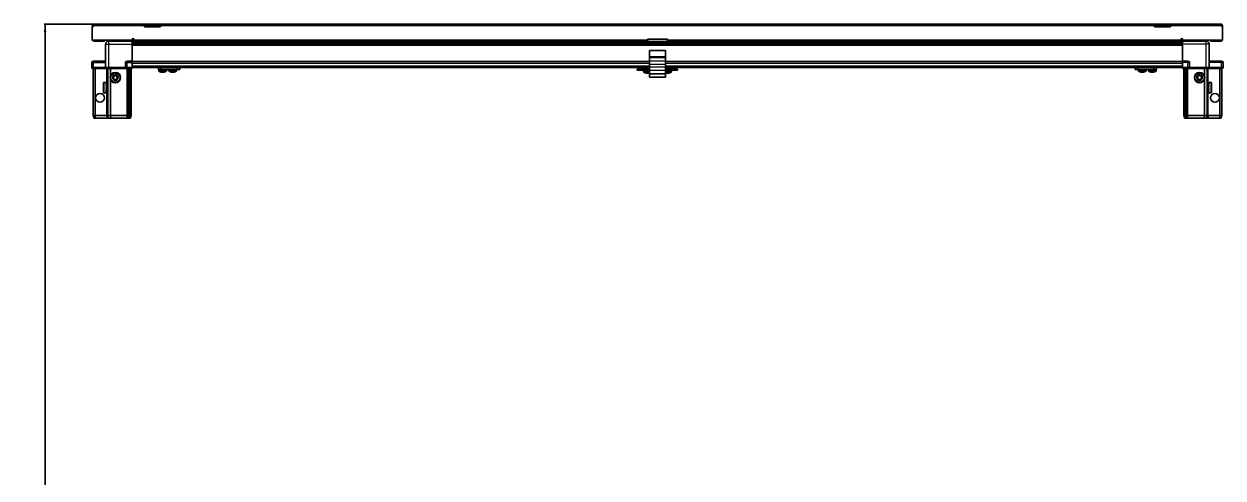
# Model space of a CAD drawing. Header units: millimetres. Extents: x 1256 to 6926, y -1366 to 2005.
# Drawn here: x 1328 to 2812, y 287 to 848 of the extents above; entities that cross this region are included whole.
import ezdxf

# ---------------------------------------------------------------- set-up
doc = ezdxf.new("R2010")
doc.units = ezdxf.units.MM
doc.layers.add('FORMAT', color=7, linetype='Continuous')
doc.styles.add('SLDTEXTSTYLE0', font='TXT', dxfattribs={"width": 0.75})
doc.dimstyles.new('SLDDIMSTYLE0', dxfattribs={"dimtxt": 20, "dimasz": 10, "dimexe": 0, "dimexo": 0.0625, "dimgap": 5, "dimtad": 2, "dimdec": 1, "dimrnd": 1e-09, "dimzin": 12, "dimdsep": 46, "dimtxsty": 'SLDTEXTSTYLE0', "dimsah": 1, "dimcen": 0.09, "dimadec": 0, "dimazin": 3, "dimtfac": 1, "dimtofl": 0, "dimtmove": 0, "dimatfit": 3, "dimfxl": 0, "dimfrac": 2, "dimtolj": 1, "dimtzin": 12, "dimarcsym": 0})

# ---------------------------------------------------------------- blocks, each defined once
blk = doc.blocks.new('_D_9')
at = {"layer": 'FORMAT'}
for p, q in [((2106.7, 847.9), (1353.5, 847.9)), ((1354.5, 847.9), (1354.5, -1359.1)), ((1415.1, -1359.1), (1353.5, -1359.1))]:
    blk.add_line(p, q, dxfattribs=at)
for points in [[(1354.5, 847.9), (1352.9, 837.9), (1356, 837.9)], [(1354.5, -1359.1), (1356, -1349.1), (1352.9, -1349.1)]]:
    blk.add_solid(points, dxfattribs=at)
at = {"layer": 'FORMAT', "insert": (1328.7, -285.1), "char_height": 20, "attachment_point": 1, "rotation": 90, "style": 'SLDTEXTSTYLE0'}
blk.add_mtext('2207', dxfattribs=at)

msp = doc.modelspace()

# ---------------------------------------------------------------- linework, layer by layer
at = {"color": 7, "linetype": 'Continuous', "lineweight": 25}
for p, q in [((1414.59, 847.63), (1477.49, 847.63)), ((1477.49, 845.53), (1477.49, 847.63)), ((1477.49, 847.63), (1487.49, 847.63)), ((1487.49, 846.13), (1477.49, 846.13)), ((1487.49, 847.63), (1497.49, 847.63)), ((1497.49, 846.13), (1487.49, 846.13)), ((1497.49, 847.63), (2727.49, 847.63)), ((1497.49, 847.63), (1497.49, 845.53)), ((2106.7, 847.93), (2106.7, 847.63)), ((2106.7, 847.93), (2118.27, 847.93)), ((2118.27, 847.63), (2118.27, 847.93)), ((2727.49, 845.53), (2727.49, 847.63)), ((2727.49, 847.63), (2737.49, 847.63)), ((2737.49, 846.13), (2727.49, 846.13)), ((2737.49, 847.63), (2747.49, 847.63)), ((2747.49, 846.13), (2737.49, 846.13)), ((2747.49, 847.63), (2747.49, 845.53)), ((2747.49, 847.63), (2810.39, 847.63)), ((1413.99, 845.53), (1412.99, 845.53)), ((1412.99, 845.53), (1412.99, 844.63)), ((1412.99, 844.63), (1412.99, 828.13)), ((1413.99, 844.63), (1412.99, 844.63)), ((1413.99, 845.53), (1413.99, 844.63)), ((1477.49, 844.63), (1477.49, 845.53)), ((1497.49, 844.63), (1477.49, 844.63)), ((1497.49, 844.63), (1497.49, 845.53)), ((2727.49, 844.63), (2727.49, 845.53)), ((2747.49, 844.63), (2727.49, 844.63)), ((2747.49, 844.63), (2747.49, 845.53)), ((2810.99, 845.53), (2810.99, 844.63)), ((2810.99, 845.53), (2811.99, 845.53)), ((2811.99, 844.63), (2810.99, 844.63)), ((2811.99, 844.63), (2811.99, 845.53)), ((2811.99, 828.13), (2811.99, 844.63)), ((1412.99, 828.13), (1462.49, 828.13)), ((1415.09, 826.63), (1425.99, 826.63)), ((1427.99, 826.63), (1425.99, 826.63)), ((1427.99, 828.13), (1427.99, 826.63)), ((1429.49, 794.13), (1429.49, 823.13)), ((1433.24, 828.13), (1433.24, 826.63)), ((1462.49, 826.63), (1433.49, 826.63)), ((1459.74, 826.63), (1459.74, 828.13)), ((1462.49, 828.13), (1462.49, 828.98)), ((1462.49, 828.13), (1462.49, 826.63)), ((1462.49, 825.98), (1486.37, 825.98)), ((2762.49, 824.19), (1462.49, 824.19)), ((2762.49, 824.15), (1462.49, 824.15)), ((1462.49, 823.13), (1462.49, 802.13)), ((1464.49, 828.98), (1464.49, 828.23)), ((1464.49, 826.13), (1464.49, 828.23)), ((1464.49, 826.13), (2099.99, 826.13)), ((1480.99, 826.13), (1480.99, 825.98)), ((1481.15, 826.13), (1481.15, 825.98)), ((1481.36, 826.13), (1481.36, 825.98)), ((1481.91, 826.13), (1481.91, 825.98)), ((1482.32, 826.13), (1482.32, 825.98)), ((1483.21, 826.13), (1483.21, 825.98)), ((1483.79, 826.13), (1483.79, 825.98)), ((1484.93, 826.13), (1484.93, 825.98)), ((1485.63, 826.13), (1485.63, 825.98)), ((1486.37, 825.98), (1486.91, 825.98)), ((1486.91, 826.13), (1486.91, 825.98)), ((1486.91, 825.98), (1487.64, 825.98)), ((1486.91, 825.98), (1486.91, 825.98)), ((1487.09, 826.13), (1487.09, 825.98)), ((1487.59, 826.13), (1487.59, 825.98)), ((1487.64, 826.13), (1487.64, 825.98)), ((1487.64, 825.98), (1488.61, 825.98)), ((1487.64, 825.98), (1487.64, 825.98)), ((1488.61, 825.98), (2736.37, 825.98)), ((1488.93, 826.13), (1488.93, 825.98)), ((1488.95, 826.13), (1488.95, 825.98)), ((1489.64, 826.13), (1489.64, 825.98)), ((1490.82, 826.13), (1490.82, 825.98)), ((1491.43, 826.13), (1491.43, 825.98)), ((1492.38, 826.13), (1492.38, 825.98)), ((1492.84, 826.13), (1492.84, 825.98)), ((1493.47, 826.13), (1493.47, 825.98)), ((1493.72, 826.13), (1493.72, 825.98)), ((1493.96, 826.13), (1493.96, 825.98)), ((1493.99, 826.13), (1493.99, 825.98)), ((2124.99, 829.13), (2099.99, 829.13)), ((2099.99, 829.13), (2099.99, 828.23)), ((2099.99, 828.23), (2099.99, 826.13)), ((2121.99, 826.13), (2102.99, 826.13)), ((2124.99, 828.23), (2124.99, 829.13)), ((2124.99, 826.13), (2124.99, 828.23)), ((2124.99, 826.13), (2760.49, 826.13)), ((2730.99, 826.13), (2730.99, 825.98)), ((2731.1, 826.13), (2731.1, 825.98)), ((2731.28, 826.13), (2731.28, 825.98)), ((2731.79, 826.13), (2731.79, 825.98)), ((2732.18, 826.13), (2732.18, 825.98)), ((2733.04, 826.13), (2733.04, 825.98)), ((2733.6, 826.13), (2733.6, 825.98)), ((2734.72, 826.13), (2734.72, 825.98)), ((2735.4, 826.13), (2735.4, 825.98)), ((2736.28, 825.98), (2736.67, 825.98)), ((2736.67, 826.13), (2736.67, 825.98)), ((2736.67, 825.98), (2737.41, 825.98)), ((2736.67, 825.98), (2736.67, 825.98)), ((2736.93, 826.13), (2736.93, 825.98)), ((2737.41, 826.13), (2737.41, 825.98)), ((2737.41, 825.98), (2738.7, 825.98)), ((2738.61, 825.98), (2762.49, 825.98)), ((2738.7, 826.13), (2738.7, 825.98)), ((2738.79, 826.13), (2738.79, 825.98)), ((2739.42, 826.13), (2739.42, 825.98)), ((2740.62, 826.13), (2740.62, 825.98)), ((2741.24, 826.13), (2741.24, 825.98)), ((2742.22, 826.13), (2742.22, 825.98)), ((2742.7, 826.13), (2742.7, 825.98)), ((2743.37, 826.13), (2743.37, 825.98)), ((2743.64, 826.13), (2743.64, 825.98)), ((2743.94, 826.13), (2743.94, 825.98)), ((2743.99, 825.98), (2743.99, 826.13)), ((2743.99, 826.13), (2743.99, 825.98)), ((2760.49, 828.23), (2760.49, 828.98)), ((2760.49, 828.23), (2760.49, 826.13)), ((2762.49, 828.98), (2762.49, 828.13)), ((2762.49, 828.13), (2811.99, 828.13)), ((2762.49, 828.13), (2762.49, 826.63)), ((2762.49, 826.63), (2791.49, 826.63)), ((2762.49, 823.13), (2762.49, 802.13)), ((2765.24, 828.13), (2765.24, 826.63)), ((2791.74, 826.63), (2791.74, 828.13)), ((2795.49, 794.13), (2795.49, 823.13)), ((2796.99, 826.63), (2796.99, 828.13)), ((2798.99, 826.63), (2796.99, 826.63)), ((2798.99, 826.63), (2809.89, 826.63)), ((1429.49, 802.13), (1414.49, 802.13)), ((1462.49, 802.13), (1455.99, 802.13)), ((1462.49, 800.13), (1462.49, 802.13)), ((1462.49, 801.48), (2102.49, 801.48)), ((2122.49, 815.08), (2102.49, 815.08)), ((2102.49, 815.08), (2102.49, 807.35)), ((2102.49, 807.35), (2102.49, 805.91)), ((2102.49, 805.91), (2102.49, 802.14)), ((2102.49, 802.14), (2102.49, 797.82)), ((2122.49, 815.08), (2122.49, 807.35)), ((2122.49, 807.35), (2122.49, 805.91)), ((2122.49, 805.91), (2122.49, 802.14)), ((2122.49, 802.14), (2122.49, 797.82)), ((2122.49, 801.48), (2762.49, 801.48)), ((2762.49, 802.13), (2768.99, 802.13)), ((2762.49, 800.13), (2762.49, 802.13)), ((2795.49, 802.13), (2810.49, 802.13)), ((1412.49, 794.13), (1412.49, 800.13)), ((1412.49, 794.13), (1412.49, 793.8)), ((1414.49, 794.13), (1412.49, 794.13)), ((1412.49, 794.13), (1412.49, 793.8)), ((1412.49, 794.13), (1412.49, 794.13)), ((1412.49, 793.8), (1412.99, 792.93)), ((1412.49, 793.8), (1412.99, 792.93)), ((1412.99, 792.93), (1414.49, 792.93)), ((1413.99, 734.63), (1413.99, 792.93)), ((1414.49, 794.13), (1429.29, 794.13)), ((1429.29, 792.93), (1414.49, 792.93)), ((1416.49, 734.63), (1416.49, 792.93)), ((1429.29, 794.13), (1429.49, 794.13)), ((1429.49, 792.93), (1429.29, 792.93)), ((1429.49, 794.13), (1429.49, 792.93)), ((1429.49, 794.13), (1433.49, 794.13)), ((1433.49, 792.93), (1429.49, 792.93)), ((1431.99, 734.63), (1431.99, 792.93)), ((1433.49, 794.13), (1453.79, 794.13)), ((1453.79, 792.93), (1433.49, 792.93)), ((1435.49, 784.13), (1435.49, 792.93)), ((1453.79, 794.13), (1453.99, 794.13)), ((1453.99, 792.93), (1453.79, 792.93)), ((1453.99, 794.13), (1453.99, 800.13)), ((1453.99, 794.13), (1453.99, 792.93)), ((1455.99, 794.13), (1453.99, 794.13)), ((1453.99, 794.13), (1455.99, 794.13)), ((1453.99, 792.93), (1454.67, 792.93)), ((1462.49, 792.93), (1454.67, 792.93)), ((1455.99, 794.13), (1462.49, 794.13)), ((1455.99, 793.8), (1462.49, 793.8)), ((1456.99, 734.63), (1456.99, 792.93)), ((1457.99, 734.63), (1457.99, 792.93)), ((1459.49, 734.63), (1459.49, 792.93)), ((1460.99, 734.63), (1460.99, 792.93)), ((1462.49, 794.13), (1462.49, 800.13)), ((1462.49, 794.28), (2102.49, 794.28)), ((1462.49, 794.13), (1462.49, 793.8)), ((1462.49, 793.8), (1462.49, 792.93)), ((1494.94, 791.78), (1494.94, 794.28)), ((1497.94, 791.78), (1494.94, 791.78)), ((1495.29, 791.78), (1495.29, 789.87)), ((1497.94, 794.28), (1497.94, 791.78)), ((1518.14, 791.78), (1497.94, 791.78)), ((1504.79, 789.87), (1504.79, 791.78)), ((1507.74, 791.78), (1507.74, 789.87)), ((1507.79, 791.78), (1507.79, 789.87)), ((1517.29, 789.87), (1517.29, 791.78)), ((1518.14, 791.78), (1518.14, 794.28)), ((1521.14, 791.78), (1518.14, 791.78)), ((1521.14, 794.28), (1521.14, 791.78)), ((2087.49, 790.78), (2087.49, 792.28)), ((2087.49, 792.28), (2089.49, 792.28)), ((2089.49, 790.78), (2087.49, 790.78)), ((2089.49, 792.28), (2089.49, 790.78)), ((2089.49, 792.28), (2100.74, 792.28)), ((2089.49, 790.78), (2100.74, 790.78)), ((2095.24, 790.78), (2095.24, 788.87)), ((2097.49, 794.28), (2097.49, 792.28)), ((2100.74, 790.78), (2100.74, 792.28)), ((2100.74, 792.28), (2102.49, 792.28)), ((2102.49, 790.78), (2100.74, 790.78)), ((2102.49, 797.82), (2102.49, 794.59)), ((2102.49, 794.59), (2102.49, 790.26)), ((2102.49, 790.26), (2102.49, 786.28)), ((2122.49, 797.82), (2122.49, 794.59)), ((2122.49, 794.59), (2122.49, 790.26)), ((2122.49, 794.28), (2762.49, 794.28)), ((2122.49, 792.28), (2124.24, 792.28)), ((2124.24, 790.78), (2122.49, 790.78)), ((2122.49, 790.26), (2122.49, 786.28)), ((2122.49, 787.48), (2122.74, 787.4)), ((2124.24, 792.28), (2124.24, 790.78)), ((2124.24, 792.28), (2135.49, 792.28)), ((2124.24, 790.78), (2135.49, 790.78)), ((2127.49, 792.28), (2127.49, 794.28)), ((2129.74, 788.87), (2129.74, 790.78)), ((2135.49, 790.78), (2135.49, 792.28)), ((2135.49, 792.28), (2137.49, 792.28)), ((2137.49, 790.78), (2135.49, 790.78)), ((2137.49, 792.28), (2137.49, 790.78)), ((2703.84, 791.78), (2703.84, 794.28)), ((2706.84, 791.78), (2703.84, 791.78)), ((2706.84, 794.28), (2706.84, 791.78)), ((2727.04, 791.78), (2706.84, 791.78)), ((2707.69, 791.78), (2707.69, 789.87)), ((2717.19, 789.87), (2717.19, 791.78)), ((2717.24, 789.87), (2717.24, 791.78)), ((2720.19, 791.78), (2720.19, 789.87)), ((2727.04, 791.78), (2727.04, 794.28)), ((2730.04, 791.78), (2727.04, 791.78)), ((2729.69, 789.87), (2729.69, 791.78)), ((2730.04, 794.28), (2730.04, 791.78)), ((2762.49, 794.13), (2762.49, 800.13)), ((2762.49, 794.13), (2768.99, 794.13)), ((2762.49, 794.13), (2762.49, 793.8)), ((2762.49, 794.13), (2762.49, 794.13)), ((2768.99, 794.13), (2762.49, 794.13)), ((2762.49, 792.93), (2762.49, 793.8)), ((2762.49, 793.8), (2762.49, 793.8)), ((2762.49, 793.8), (2768.99, 793.8)), ((2770.31, 792.93), (2762.49, 792.93)), ((2763.99, 734.63), (2763.99, 792.93)), ((2765.49, 734.63), (2765.49, 792.93)), ((2766.99, 734.63), (2766.99, 792.93)), ((2767.99, 734.63), (2767.99, 792.93)), ((2770.99, 794.13), (2768.99, 794.13)), ((2770.31, 792.93), (2770.99, 792.93)), ((2770.99, 794.13), (2770.99, 800.13)), ((2770.99, 794.13), (2770.99, 792.93)), ((2770.99, 794.13), (2771.19, 794.13)), ((2771.19, 792.93), (2770.99, 792.93)), ((2771.19, 794.13), (2791.49, 794.13)), ((2791.49, 792.93), (2771.19, 792.93)), ((2789.49, 784.13), (2789.49, 792.93)), ((2791.49, 794.13), (2795.49, 794.13)), ((2795.49, 792.93), (2791.49, 792.93)), ((2792.99, 734.63), (2792.99, 792.93)), ((2795.49, 794.13), (2795.49, 792.93)), ((2795.49, 794.13), (2795.69, 794.13)), ((2795.69, 792.93), (2795.49, 792.93)), ((2795.69, 794.13), (2810.49, 794.13)), ((2810.49, 794.13), (2795.69, 794.13)), ((2810.49, 792.93), (2795.69, 792.93)), ((2808.49, 734.63), (2808.49, 792.93)), ((2812.49, 794.13), (2810.49, 794.13)), ((2810.49, 792.93), (2811.99, 792.93)), ((2810.99, 734.63), (2810.99, 792.93)), ((2811.99, 792.93), (2812.49, 793.8)), ((2812.49, 794.13), (2812.49, 800.13)), ((2812.49, 794.13), (2812.49, 793.8)), ((1426.79, 763.43), (1426.79, 774.83)), ((1430.49, 775.63), (1427.59, 775.63)), ((1429.99, 775.54), (1430.49, 775.54)), ((1429.99, 775.54), (1429.99, 775.37)), ((1429.99, 775.37), (1430.49, 775.37)), ((1429.99, 774.88), (1430.49, 774.88)), ((1429.99, 774.88), (1429.99, 774.5)), ((1429.99, 774.5), (1430.49, 774.5)), ((1429.99, 773.67), (1430.49, 773.67)), ((1429.99, 773.67), (1429.99, 773.11)), ((1429.99, 773.11), (1430.49, 773.11)), ((1429.99, 772.01), (1430.49, 772.01)), ((1429.99, 772.01), (1429.99, 771.33)), ((1430.49, 775.54), (1430.49, 775.63)), ((1430.49, 775.37), (1430.49, 775.54)), ((1430.49, 774.88), (1430.49, 775.37)), ((1430.49, 774.5), (1430.49, 774.88)), ((1430.49, 773.67), (1430.49, 774.5)), ((1430.49, 773.11), (1430.49, 773.67)), ((1430.59, 773.53), (1430.49, 773.53)), ((1430.49, 772.01), (1430.49, 773.11)), ((1430.49, 771.33), (1430.49, 772.01)), ((1430.59, 772.02), (1430.59, 773.53)), ((1430.59, 764.73), (1430.59, 772.02)), ((1431.47, 772.44), (1430.99, 773.13)), ((1430.99, 765.13), (1430.99, 773.13)), ((1431.96, 773.13), (1431.47, 772.44)), ((1431.47, 765.82), (1431.47, 772.44)), ((1431.99, 773.13), (1431.96, 773.13)), ((1431.96, 765.13), (1431.96, 773.13)), ((1435.49, 734.63), (1435.49, 779.13)), ((2122.49, 786.28), (2102.49, 786.28)), ((2102.49, 786.28), (2102.49, 782.28)), ((2122.49, 782.28), (2102.49, 782.28)), ((2122.49, 786.28), (2122.49, 782.28)), ((2789.49, 734.63), (2789.49, 779.13)), ((2793.02, 773.13), (2792.99, 773.13)), ((2793.5, 772.44), (2793.02, 773.13)), ((2793.02, 773.13), (2793.02, 772.09)), ((2793.02, 772.09), (2793.02, 765.13)), ((2793.99, 773.13), (2793.5, 772.44)), ((2793.5, 772.44), (2793.5, 771.58)), ((2793.99, 773.13), (2793.99, 772.09)), ((2793.99, 772.09), (2793.99, 765.13)), ((2794.49, 773.53), (2794.39, 773.53)), ((2794.39, 773.53), (2794.39, 764.73)), ((2797.39, 775.63), (2794.49, 775.63)), ((2794.49, 775.63), (2794.49, 775.62)), ((2794.99, 775.62), (2794.49, 775.62)), ((2794.49, 775.62), (2794.49, 775.54)), ((2794.49, 775.54), (2794.49, 775.2)), ((2794.99, 775.54), (2794.49, 775.54)), ((2794.99, 775.2), (2794.49, 775.2)), ((2794.49, 775.2), (2794.49, 774.89)), ((2794.49, 774.89), (2794.49, 774.18)), ((2794.99, 774.89), (2794.49, 774.89)), ((2794.99, 774.18), (2794.49, 774.18)), ((2794.49, 774.18), (2794.49, 773.68)), ((2794.49, 773.68), (2794.49, 772.67)), ((2794.99, 773.68), (2794.49, 773.68)), ((2794.99, 772.67), (2794.49, 772.67)), ((2794.49, 772.67), (2794.49, 772.02)), ((2794.49, 772.02), (2794.49, 770.81)), ((2794.99, 772.02), (2794.49, 772.02)), ((2794.99, 775.54), (2794.99, 775.62)), ((2794.99, 774.89), (2794.99, 775.2)), ((2794.99, 773.68), (2794.99, 774.18)), ((2794.99, 772.02), (2794.99, 772.67)), ((2798.19, 774.83), (2798.19, 773.35)), ((2798.19, 773.35), (2798.19, 763.43)), ((1427.59, 762.63), (1430.49, 762.63)), ((1429.99, 771.33), (1430.49, 771.33)), ((1429.99, 770.07), (1430.49, 770.07)), ((1429.99, 770.07), (1429.99, 769.33)), ((1429.99, 769.76), (1430.49, 769.76)), ((1429.99, 769.33), (1430.49, 769.33)), ((1429.99, 768.03), (1430.49, 768.03)), ((1429.99, 768.03), (1429.99, 767.31)), ((1429.99, 767.9), (1430.49, 767.9)), ((1429.99, 767.31), (1430.49, 767.31)), ((1429.99, 766.11), (1430.49, 766.11)), ((1429.99, 766.11), (1429.99, 765.47)), ((1429.99, 765.47), (1430.49, 765.47)), ((1429.99, 764.48), (1430.49, 764.48)), ((1429.99, 764.48), (1429.99, 763.99)), ((1429.99, 763.99), (1430.49, 763.99)), ((1429.99, 763.3), (1430.49, 763.3)), ((1429.99, 763.3), (1429.99, 763.01)), ((1429.99, 763.01), (1430.49, 763.01)), ((1429.99, 762.7), (1430.49, 762.7)), ((1429.99, 762.7), (1429.99, 762.63)), ((1429.99, 762.63), (1430.49, 762.63)), ((1430.49, 770.07), (1430.49, 771.33)), ((1430.49, 769.76), (1430.49, 770.07)), ((1430.49, 768.03), (1430.49, 769.33)), ((1430.49, 767.31), (1430.49, 767.9)), ((1430.49, 766.11), (1430.49, 767.31)), ((1430.49, 765.47), (1430.49, 766.11)), ((1430.49, 764.48), (1430.49, 765.47)), ((1430.49, 764.73), (1430.59, 764.73)), ((1430.49, 763.99), (1430.49, 764.48)), ((1430.49, 763.3), (1430.49, 763.99)), ((1430.49, 763.01), (1430.49, 763.3)), ((1430.49, 762.7), (1430.49, 763.01)), ((1430.49, 762.63), (1430.49, 762.7)), ((1430.49, 762.63), (1430.49, 762.63)), ((1430.99, 765.13), (1431.47, 765.82)), ((1431.47, 765.82), (1431.96, 765.13)), ((1431.96, 765.13), (1431.99, 765.13)), ((2792.99, 765.13), (2793.02, 765.13)), ((2793.02, 765.13), (2793.5, 765.82)), ((2793.5, 771.58), (2793.5, 765.82)), ((2793.5, 765.82), (2793.99, 765.13)), ((2794.39, 764.73), (2794.49, 764.73)), ((2794.99, 770.81), (2794.49, 770.81)), ((2794.49, 770.81), (2794.49, 770.27)), ((2794.99, 770.27), (2794.49, 770.27)), ((2794.49, 770.08), (2794.49, 768.78)), ((2794.99, 770.08), (2794.49, 770.08)), ((2794.99, 768.78), (2794.49, 768.78)), ((2794.99, 768.4), (2794.49, 768.4)), ((2794.49, 768.4), (2794.49, 768.05)), ((2794.99, 768.05), (2794.49, 768.05)), ((2794.49, 768.05), (2794.49, 766.79)), ((2794.99, 766.79), (2794.49, 766.79)), ((2794.49, 766.79), (2794.49, 766.12)), ((2794.49, 766.12), (2794.49, 765.03)), ((2794.99, 766.12), (2794.49, 766.12)), ((2794.99, 765.03), (2794.49, 765.03)), ((2794.49, 765.03), (2794.49, 764.49)), ((2794.49, 764.49), (2794.49, 763.68)), ((2794.99, 764.49), (2794.49, 764.49)), ((2794.99, 763.68), (2794.49, 763.68)), ((2794.49, 763.68), (2794.49, 763.31)), ((2794.49, 763.31), (2794.49, 762.85)), ((2794.99, 763.31), (2794.49, 763.31)), ((2794.99, 762.85), (2794.49, 762.85)), ((2794.49, 762.85), (2794.49, 762.7)), ((2794.49, 762.7), (2794.49, 762.63)), ((2794.99, 762.7), (2794.49, 762.7)), ((2794.49, 762.63), (2797.39, 762.63)), ((2794.99, 770.08), (2794.99, 770.81)), ((2794.99, 768.05), (2794.99, 768.78)), ((2794.99, 766.12), (2794.99, 766.79)), ((2794.99, 764.49), (2794.99, 765.03)), ((2794.99, 763.31), (2794.99, 763.68)), ((2794.99, 762.7), (2794.99, 762.85)), ((1416.49, 734.63), (1413.99, 734.63)), ((1413.99, 734.63), (1414.79, 731.63)), ((1414.79, 731.63), (1416.64, 731.63)), ((1430.99, 734.63), (1416.49, 734.63)), ((1416.49, 734.63), (1416.64, 731.63)), ((1416.64, 731.63), (1430.99, 731.63)), ((1431.99, 734.63), (1430.99, 734.63)), ((1430.99, 731.63), (1432.79, 731.63)), ((1435.49, 734.63), (1431.99, 734.63)), ((1431.99, 734.63), (1432.79, 731.63)), ((1432.79, 731.63), (1435.82, 731.63)), ((1455.99, 734.63), (1435.49, 734.63)), ((1435.82, 731.63), (1435.49, 734.63)), ((1435.82, 731.63), (1455.99, 731.63)), ((1456.99, 734.63), (1455.99, 734.63)), ((1455.99, 731.63), (1457.79, 731.63)), ((1457.99, 734.63), (1456.99, 734.63)), ((1457.79, 731.63), (1456.99, 734.63)), ((1457.79, 731.63), (1458.53, 731.63)), ((1459.49, 734.63), (1457.99, 734.63)), ((1458.53, 731.63), (1457.99, 734.63)), ((1458.53, 731.63), (1459.03, 731.63)), ((1459.03, 731.63), (1459.49, 734.63)), ((1459.03, 731.63), (1460.18, 731.63)), ((1460.99, 734.63), (1459.49, 734.63)), ((1460.18, 731.63), (1460.99, 734.63)), ((2764.79, 731.63), (2763.99, 734.63)), ((2763.99, 734.63), (2765.49, 734.63)), ((2765.94, 731.63), (2764.79, 731.63)), ((2765.94, 731.63), (2765.49, 734.63)), ((2765.49, 734.63), (2766.99, 734.63)), ((2766.44, 731.63), (2765.94, 731.63)), ((2766.44, 731.63), (2766.99, 734.63)), ((2767.18, 731.63), (2766.44, 731.63)), ((2766.99, 734.63), (2767.99, 734.63)), ((2767.18, 731.63), (2767.99, 734.63)), ((2768.99, 731.63), (2767.18, 731.63)), ((2767.99, 734.63), (2768.99, 734.63)), ((2768.99, 734.63), (2789.49, 734.63)), ((2789.16, 731.63), (2768.99, 731.63)), ((2789.16, 731.63), (2789.49, 734.63)), ((2792.18, 731.63), (2789.16, 731.63)), ((2789.49, 734.63), (2792.99, 734.63)), ((2792.99, 734.63), (2792.18, 731.63)), ((2793.99, 731.63), (2792.18, 731.63)), ((2792.99, 734.63), (2793.99, 734.63)), ((2793.99, 734.63), (2808.49, 734.63)), ((2808.33, 731.63), (2793.99, 731.63)), ((2808.49, 734.63), (2808.33, 731.63)), ((2810.18, 731.63), (2808.33, 731.63)), ((2808.49, 734.63), (2810.99, 734.63)), ((2810.99, 734.63), (2810.18, 731.63))]:
    msp.add_line(p, q, dxfattribs=at)
at = {"color": 8, "linetype": 'Continuous', "lineweight": 18}
for p, q in [((1487.49, 846.13), (1487.49, 847.63)), ((2737.49, 847.63), (2737.49, 846.13)), ((1477.49, 845.53), (1413.99, 845.53)), ((2727.49, 845.53), (1497.49, 845.53)), ((2810.99, 845.53), (2747.49, 845.53)), ((1415.09, 828.13), (1415.09, 826.63)), ((1425.99, 826.63), (1425.99, 828.13)), ((1433.49, 823.13), (1462.49, 823.13)), ((1433.49, 794.13), (1433.49, 823.13)), ((1462.49, 826.63), (1464.49, 826.63)), ((2762.49, 825.4), (1462.49, 825.4)), ((1462.49, 822.95), (2762.49, 822.95)), ((2762.49, 821.53), (1462.49, 821.53)), ((1464.49, 828.23), (2099.99, 828.23)), ((2099.99, 826.63), (2101.33, 826.63)), ((2123.65, 826.63), (2124.99, 826.63)), ((2124.99, 828.23), (2760.49, 828.23)), ((2760.49, 826.63), (2762.49, 826.63)), ((2791.49, 823.13), (2762.49, 823.13)), ((2791.49, 794.13), (2791.49, 823.13)), ((2798.99, 828.13), (2798.99, 826.63)), ((2809.89, 828.13), (2809.89, 826.63)), ((1414.49, 802.13), (1414.49, 800.13)), ((1455.99, 800.13), (1455.99, 802.13)), ((1462.49, 802.13), (2102.49, 802.13)), ((2122.49, 807.35), (2102.49, 807.35)), ((2122.49, 805.91), (2102.49, 805.91)), ((2122.49, 802.14), (2102.49, 802.14)), ((2122.49, 802.13), (2762.49, 802.13)), ((2768.99, 800.13), (2768.99, 802.13)), ((2810.49, 802.13), (2810.49, 800.13)), ((1412.49, 800.13), (1414.49, 800.13)), ((1414.49, 800.13), (1429.49, 800.13)), ((1414.49, 794.13), (1414.49, 800.13)), ((1414.49, 794.13), (1414.49, 792.93)), ((1429.29, 792.93), (1429.29, 794.13)), ((1430.99, 773.13), (1430.99, 792.93)), ((1433.49, 794.13), (1433.49, 792.93)), ((1453.79, 792.93), (1453.79, 794.13)), ((1453.99, 800.13), (1455.99, 800.13)), ((1455.99, 794.13), (1455.99, 800.13)), ((1455.99, 800.13), (1462.49, 800.13)), ((1455.99, 794.13), (1455.99, 793.8)), ((1455.99, 734.63), (1455.99, 792.93)), ((1462.49, 799.48), (2102.49, 799.48)), ((1462.49, 796.28), (2102.49, 796.28)), ((1504.79, 789.87), (1495.29, 789.87)), ((1504.59, 789.51), (1495.48, 789.51)), ((1507.79, 789.87), (1507.74, 789.87)), ((1517.29, 789.87), (1507.79, 789.87)), ((1507.98, 789.51), (1507.93, 789.51)), ((1517.09, 789.51), (1507.98, 789.51)), ((2102.49, 788.87), (2095.24, 788.87)), ((2102.49, 788.51), (2095.43, 788.51)), ((2122.49, 797.82), (2102.49, 797.82)), ((2122.49, 794.59), (2102.49, 794.59)), ((2122.49, 790.26), (2102.49, 790.26)), ((2122.49, 799.48), (2762.49, 799.48)), ((2122.49, 796.28), (2762.49, 796.28)), ((2129.74, 788.87), (2122.49, 788.87)), ((2129.54, 788.51), (2122.49, 788.51)), ((2709.9, 789.87), (2707.69, 789.87)), ((2710, 789.51), (2707.88, 789.51)), ((2717.19, 789.87), (2709.9, 789.87)), ((2716.99, 789.51), (2710, 789.51)), ((2717.04, 789.51), (2716.99, 789.51)), ((2717.24, 789.87), (2717.19, 789.87)), ((2727.69, 789.87), (2720.19, 789.87)), ((2727.58, 789.51), (2720.38, 789.51)), ((2729.49, 789.51), (2727.58, 789.51)), ((2729.69, 789.87), (2727.69, 789.87)), ((2768.99, 800.13), (2762.49, 800.13)), ((2762.49, 794.13), (2762.49, 793.8)), ((2768.99, 794.13), (2768.99, 800.13)), ((2770.99, 800.13), (2768.99, 800.13)), ((2768.99, 794.13), (2768.99, 793.8)), ((2768.99, 734.63), (2768.99, 792.93)), ((2771.19, 794.13), (2771.19, 792.93)), ((2791.49, 794.13), (2791.49, 792.93)), ((2793.99, 773.13), (2793.99, 792.93)), ((2810.49, 800.13), (2795.49, 800.13)), ((2795.69, 794.13), (2795.69, 792.93)), ((2810.49, 794.13), (2810.49, 800.13)), ((2812.49, 800.13), (2810.49, 800.13)), ((2810.49, 794.13), (2810.49, 792.93)), ((1427.59, 762.63), (1427.59, 775.63)), ((2797.39, 775.63), (2797.39, 773.94)), ((2797.39, 773.94), (2797.39, 762.63)), ((1430.99, 734.63), (1430.99, 765.13)), ((2793.99, 734.63), (2793.99, 765.13)), ((1430.99, 734.63), (1430.99, 731.63)), ((1455.99, 731.63), (1455.99, 734.63)), ((2768.99, 731.63), (2768.99, 734.63)), ((2793.99, 734.63), (2793.99, 731.63))]:
    msp.add_line(p, q, dxfattribs=at)
at = {"color": 7, "linetype": 'Continuous', "lineweight": 25}
for centre, radius in [((1441.49, 781.63), 6.5), ((2783.49, 781.63), 6.5), ((1441.49, 781.63), 3.46), ((2783.49, 781.63), 3.46), ((1422.49, 756.63), 5.5), ((2802.49, 756.63), 5.5)]:
    msp.add_circle(centre, radius, dxfattribs=at)
at = {"color": 8, "linetype": 'Continuous', "lineweight": 18}
for centre in [(1441.49, 781.63), (2783.49, 781.63)]:
    msp.add_circle(centre, 5.7, dxfattribs=at)
at = {"color": 7, "linetype": 'Continuous', "lineweight": 25}
for centre, radius, start, end in [((1415.09, 828.73), 2.1, 196.60155, 270), ((1463.49, 828.98), 1, 0, 180), ((2102.99, 829.13), 3, 180, 270), ((2121.99, 829.13), 3, 270, 360), ((2761.49, 828.98), 1, 0, 180), ((2809.89, 828.73), 2.1, 270, 343.39845), ((1414.49, 800.13), 2, 90, 180), ((1455.99, 800.13), 2, 90, 180), ((2768.99, 800.13), 2, 0, 90), ((2810.49, 800.13), 2, 0, 90), ((1495.74, 789.87), 0.45, 180, 235.28209), ((1500.04, 796.08), 8, 235.28209, 258.9392), ((1500.04, 796.08), 8, 281.00757, 304.71791), ((1504.34, 789.87), 0.45, 304.71791, 0), ((1508.19, 789.87), 0.45, 180, 235.28209), ((1508.24, 789.87), 0.45, 180, 235.28209), ((1512.49, 796.08), 8, 235.28209, 256.54113), ((1512.54, 796.08), 8, 235.28209, 259.06255), ((1512.54, 796.08), 8, 280.87532, 304.71791), ((1516.84, 789.87), 0.45, 304.71791, 0), ((2095.69, 788.87), 0.45, 180, 235.28209), ((2099.99, 795.08), 8, 235.28209, 259.10263), ((2099.99, 795.08), 8, 280.79755, 288.20996), ((2124.99, 795.08), 8, 286.33055, 304.71791), ((2129.29, 788.87), 0.45, 304.71791, 0), ((2708.14, 789.87), 0.45, 180, 235.28209), ((2712.44, 796.08), 8, 235.28209, 259.05401), ((2712.44, 796.08), 8, 280.84597, 304.71791), ((2712.49, 796.08), 8, 280.92113, 304.71791), ((2716.74, 789.87), 0.45, 304.71791, 0), ((2716.79, 789.87), 0.45, 304.71791, 0), ((2720.64, 789.87), 0.45, 180, 235.28209), ((2724.94, 796.08), 8, 235.28209, 258.92302), ((2724.94, 796.08), 8, 280.93918, 304.71791), ((2729.24, 789.87), 0.45, 304.71791, 0), ((1427.59, 774.83), 0.8, 90, 180), ((1430.99, 773.53), 0.4, 180, 270), ((1441.49, 781.63), 2.5, 134.92207, 194.92207), ((1441.49, 781.63), 2.5, 194.92207, 254.92207), ((1441.49, 781.63), 2.5, 74.92207, 134.92207), ((1441.49, 781.63), 2.5, 254.92207, 314.92207), ((1441.49, 781.63), 2.5, 14.92207, 74.92207), ((1441.49, 781.63), 2.5, 314.92207, 14.92207), ((2783.49, 781.63), 2.5, 118.29497, 178.29497), ((2783.49, 781.63), 2.5, 178.29497, 238.29497), ((2783.49, 781.63), 2.5, 238.29497, 298.29497), ((2783.49, 781.63), 2.5, 58.29497, 118.29497), ((2783.49, 781.63), 2.5, 298.29497, 358.29497), ((2783.49, 781.63), 2.5, 358.29497, 58.29497), ((2793.99, 773.53), 0.4, 270, 0), ((2797.39, 774.83), 0.8, 360, 90), ((1427.59, 763.43), 0.8, 180, 270), ((1430.99, 764.73), 0.4, 90, 180), ((2793.99, 764.73), 0.4, 360, 90), ((2797.39, 763.43), 0.8, 270, 0)]:
    msp.add_arc(centre, radius, start, end, dxfattribs=at)
for centre, start_param, end_param in [((1455.99, 790.33), 0, 0.7227342), ((2768.99, 790.33), 5.5604511, 6.2831853)]:
    msp.add_ellipse(centre, major_axis=(0, 3.46), ratio=0.5773503, start_param=start_param, end_param=end_param, dxfattribs=at)
for points, knots in [([(1414.58, 847.54), (1414.5, 847.53), (1414.18, 847.48), (1413.7, 847.15), (1413.23, 846.6), (1413.02, 846.02), (1413, 845.66), (1412.99, 845.53)], [0, 0, 0, 0, 0.0862, 0.3453145, 0.6044258, 0.863537, 1, 1, 1, 1]), ([(1413.99, 845.53), (1414.03, 845.78), (1414.12, 846.28), (1414.26, 846.92), (1414.39, 847.38), (1414.5, 847.6), (1414.57, 847.62), (1414.59, 847.63)], [0, 0, 0, 0, 0.2302553, 0.4485219, 0.6667858, 0.8850496, 1, 1, 1, 1]), ([(2811.99, 845.53), (2811.96, 845.78), (2811.91, 846.28), (2811.52, 846.92), (2810.96, 847.4), (2810.5, 847.53), (2810.26, 847.6)], [0, 0, 0, 0, 0.26016093, 0.50677599, 0.75338804, 1, 1, 1, 1]), ([(2810.39, 847.63), (2810.43, 847.6), (2810.52, 847.55), (2810.66, 847.16), (2810.79, 846.6), (2810.9, 846.02), (2810.97, 845.66), (2810.99, 845.53)], [0, 0, 0, 0, 0.2302553, 0.4485219, 0.6667858, 0.8850496, 1, 1, 1, 1]), ([(1429.49, 823.13), (1429.54, 823.57), (1429.61, 824.25), (1430.04, 825.06), (1430.5, 825.62), (1431.06, 826.08), (1431.87, 826.51), (1432.55, 826.58), (1432.99, 826.63)], [0, 0, 0, 0, 0.2394568, 0.3683607, 0.5, 0.6316393, 0.7605432, 1, 1, 1, 1]), ([(1433.49, 826.63), (1433.42, 826.63), (1433.29, 826.63), (1433.13, 826.63), (1433.01, 826.63), (1433, 826.63), (1432.99, 826.63)], [0, 0, 0, 0, 0.2493943, 0.5003335, 0.7501667, 1, 1, 1, 1]), ([(1462.49, 823.13), (1462.49, 823.52), (1462.49, 824.31), (1462.49, 825.36), (1462.49, 826.15), (1462.49, 826.57), (1462.49, 826.61), (1462.49, 826.63)], [0, 0, 0, 0, 0.2146939, 0.4293877, 0.6440816, 0.8587754, 1, 1, 1, 1]), ([(2762.49, 823.13), (2762.49, 823.52), (2762.49, 824.31), (2762.49, 825.36), (2762.49, 826.15), (2762.49, 826.57), (2762.49, 826.61), (2762.49, 826.63)], [0, 0, 0, 0, 0.21469386, 0.42938772, 0.64408158, 0.85877544, 1, 1, 1, 1]), ([(2791.49, 826.63), (2791.55, 826.63), (2791.69, 826.63), (2791.85, 826.63), (2791.97, 826.63), (2791.98, 826.63), (2791.99, 826.63)], [0, 0, 0, 0, 0.2493943, 0.5003335, 0.7501667, 1, 1, 1, 1]), ([(2795.49, 823.13), (2795.44, 823.57), (2795.37, 824.25), (2794.93, 825.06), (2794.48, 825.62), (2793.92, 826.08), (2793.11, 826.51), (2792.43, 826.58), (2791.99, 826.63)], [0, 0, 0, 0, 0.2394568, 0.3683607, 0.5, 0.6316393, 0.7605432, 1, 1, 1, 1]), ([(1498.54, 788.23), (1498.54, 788.23), (1498.54, 788.22), (1498.4, 788.25), (1498.22, 788.31), (1498.07, 788.36), (1498, 788.39), (1497.99, 788.4), (1497.99, 788.4), (1498, 788.4), (1498.02, 788.4), (1498.09, 788.39), (1498.38, 788.32), (1498.76, 788.25), (1499.17, 788.22), (1499.45, 788.24), (1499.6, 788.31), (1499.71, 788.38), (1499.78, 788.4), (1499.8, 788.4), (1499.83, 788.4), (1499.85, 788.4), (1499.89, 788.4), (1499.99, 788.36), (1500.15, 788.3), (1500.37, 788.24), (1500.67, 788.22), (1501.01, 788.24), (1501.32, 788.29), (1501.56, 788.34), (1501.68, 788.37), (1501.76, 788.38), (1501.81, 788.4), (1501.85, 788.4), (1501.86, 788.4), (1501.87, 788.4), (1501.87, 788.4)], [0, 0, 0, 0, 0.0260981, 0.0798373, 0.1372046, 0.1783571, 0.1990393, 0.2033396, 0.2076895, 0.2107229, 0.2145438, 0.2214795, 0.2486016, 0.3557772, 0.404897, 0.4544227, 0.54605, 0.5914038, 0.5971187, 0.6013251, 0.6043817, 0.6074438, 0.6119905, 0.6242286, 0.6785193, 0.7597502, 0.8043048, 0.8490258, 0.923625, 0.9513598, 0.9687075, 0.9799959, 0.9911421, 0.9954732, 0.998845, 1, 1, 1, 1]), ([(1501.87, 788.4), (1501.88, 788.4), (1501.88, 788.4), (1501.89, 788.4), (1501.84, 788.36), (1501.7, 788.3), (1501.56, 788.24), (1501.51, 788.22), (1501.55, 788.23), (1501.57, 788.23)], [0, 0, 0, 0, 0.0151829, 0.0365363, 0.0956997, 0.3601423, 0.6752387, 0.8745348, 1, 1, 1, 1]), ([(1511.02, 788.23), (1511.03, 788.23), (1511.05, 788.22), (1510.91, 788.27), (1510.75, 788.33), (1510.63, 788.39), (1510.63, 788.4), (1510.63, 788.4), (1510.65, 788.4), (1510.67, 788.4), (1510.76, 788.38), (1511.1, 788.3), (1511.52, 788.23), (1511.96, 788.22), (1512.18, 788.25), (1512.35, 788.31), (1512.47, 788.36), (1512.55, 788.39), (1512.6, 788.4), (1512.62, 788.4), (1512.64, 788.4), (1512.67, 788.4), (1512.73, 788.39), (1512.86, 788.32), (1513.01, 788.25), (1513.32, 788.22), (1513.7, 788.24), (1514.09, 788.31), (1514.39, 788.38), (1514.5, 788.4), (1514.52, 788.4), (1514.53, 788.4), (1514.54, 788.4), (1514.54, 788.4), (1514.48, 788.36), (1514.3, 788.3), (1514.1, 788.24), (1514.06, 788.23), (1514.05, 788.23)], [0, 0, 0, 0, 0.0283629, 0.0806823, 0.1383562, 0.1672924, 0.1709175, 0.1737955, 0.1766977, 0.1800498, 0.1863992, 0.2130773, 0.319019, 0.3539804, 0.3992833, 0.4476446, 0.4823368, 0.4997721, 0.5033973, 0.5070643, 0.5096216, 0.5128427, 0.5186896, 0.5415539, 0.6319042, 0.6733129, 0.7150637, 0.7923067, 0.8305407, 0.8353583, 0.8389044, 0.8414812, 0.8440625, 0.8478955, 0.8582124, 0.9039802, 0.9724588, 1, 1, 1, 1]), ([(2098.48, 787.23), (2098.48, 787.22), (2098.49, 787.22), (2098.36, 787.26), (2098.17, 787.33), (2098.04, 787.39), (2098.03, 787.4), (2098.03, 787.4), (2098.04, 787.4), (2098.06, 787.4), (2098.11, 787.39), (2098.31, 787.35), (2098.65, 787.27), (2099.07, 787.22), (2099.4, 787.22), (2099.62, 787.27), (2099.78, 787.33), (2099.89, 787.39), (2099.96, 787.4), (2099.98, 787.4), (2100, 787.4), (2100.03, 787.4), (2100.1, 787.38), (2100.26, 787.3), (2100.44, 787.23), (2100.84, 787.22), (2101.16, 787.25), (2101.48, 787.31), (2101.72, 787.36), (2101.86, 787.39), (2101.91, 787.4), (2101.93, 787.4), (2101.94, 787.4), (2101.95, 787.4), (2101.93, 787.39), (2101.78, 787.32), (2101.59, 787.25), (2101.47, 787.22), (2101.49, 787.22), (2101.49, 787.22)], [0, 0, 0, 0, 0.0107986, 0.0543621, 0.1370986, 0.1577299, 0.1615047, 0.1653161, 0.1678592, 0.1703965, 0.1748191, 0.1884464, 0.2519024, 0.3158484, 0.35385, 0.4061453, 0.4637925, 0.4927153, 0.4963388, 0.4992154, 0.5021163, 0.5054668, 0.5118133, 0.5384791, 0.6443718, 0.679317, 0.724599, 0.772938, 0.8076141, 0.8250414, 0.8286649, 0.8323302, 0.8348863, 0.8381059, 0.84395, 0.8668038, 0.9571124, 0.9985019, 1, 1, 1, 1]), ([(2122.74, 787.4), (2122.74, 787.4), (2122.74, 787.4), (2122.75, 787.4), (2122.81, 787.38), (2123.11, 787.3), (2123.5, 787.23), (2123.76, 787.22), (2123.82, 787.25), (2123.82, 787.31), (2123.81, 787.36), (2123.81, 787.39), (2123.84, 787.4), (2123.85, 787.4), (2123.88, 787.4), (2123.9, 787.4), (2123.98, 787.39), (2124.23, 787.32), (2124.55, 787.25), (2124.98, 787.22), (2125.38, 787.24), (2125.71, 787.31), (2125.96, 787.38), (2126.07, 787.4), (2126.09, 787.4), (2126.11, 787.4), (2126.13, 787.4), (2126.15, 787.4), (2126.18, 787.36), (2126.15, 787.3), (2126.16, 787.24), (2126.28, 787.22), (2126.52, 787.24), (2126.78, 787.29), (2127, 787.34), (2127.1, 787.37), (2127.17, 787.38), (2127.21, 787.4), (2127.23, 787.4), (2127.24, 787.4), (2127.24, 787.4), (2127.24, 787.4)], [0, 0, 0, 0, 0.0019495, 0.0053008, 0.0116486, 0.0383202, 0.144236, 0.1791887, 0.2244806, 0.2728301, 0.3075137, 0.3249448, 0.3285691, 0.3322352, 0.3347919, 0.3380121, 0.3438576, 0.3667163, 0.4570446, 0.4984431, 0.5401837, 0.6174078, 0.6556324, 0.6604488, 0.663994, 0.6665702, 0.6691509, 0.6729829, 0.6832973, 0.7290539, 0.7975158, 0.8350667, 0.8727579, 0.9356307, 0.9590057, 0.9736265, 0.9831404, 0.9925345, 0.9961847, 0.9990266, 1, 1, 1, 1]), ([(2710.92, 788.23), (2710.91, 788.23), (2710.88, 788.24), (2710.67, 788.3), (2710.51, 788.36), (2710.45, 788.39), (2710.44, 788.4), (2710.44, 788.4), (2710.45, 788.4), (2710.47, 788.4), (2710.52, 788.39), (2710.74, 788.34), (2711.07, 788.27), (2711.45, 788.23), (2711.73, 788.22), (2711.99, 788.26), (2712.13, 788.33), (2712.26, 788.39), (2712.31, 788.4), (2712.33, 788.4), (2712.35, 788.4), (2712.38, 788.4), (2712.42, 788.39), (2712.54, 788.35), (2712.7, 788.27), (2712.95, 788.22), (2713.31, 788.22), (2713.68, 788.27), (2714.01, 788.33), (2714.24, 788.39), (2714.32, 788.4), (2714.34, 788.4), (2714.35, 788.4), (2714.35, 788.4), (2714.33, 788.38), (2714.17, 788.3), (2713.93, 788.22), (2713.94, 788.22), (2713.95, 788.22)], [0, 0, 0, 0, 0.0245191, 0.1059739, 0.1338421, 0.1478185, 0.1535531, 0.1564027, 0.1592796, 0.1617801, 0.1664773, 0.1816483, 0.2541107, 0.3009981, 0.3355791, 0.3791917, 0.4620214, 0.4826759, 0.486455, 0.4902707, 0.4928167, 0.4953568, 0.4997844, 0.513427, 0.5769545, 0.6409725, 0.679017, 0.7313711, 0.7890832, 0.8180386, 0.8216661, 0.824546, 0.8274502, 0.8308045, 0.8371581, 0.8638539, 0.9698659, 1, 1, 1, 1]), ([(2723.41, 788.23), (2723.42, 788.23), (2723.47, 788.22), (2723.42, 788.24), (2723.3, 788.29), (2723.19, 788.34), (2723.14, 788.37), (2723.11, 788.38), (2723.09, 788.4), (2723.09, 788.4), (2723.1, 788.4), (2723.1, 788.4), (2723.11, 788.4)], [0, 0, 0, 0, 0.117513, 0.3191822, 0.6555874, 0.7806573, 0.8588867, 0.9097918, 0.9600554, 0.9795862, 0.9947917, 1, 1, 1, 1]), ([(2723.11, 788.4), (2723.11, 788.4), (2723.12, 788.4), (2723.16, 788.4), (2723.32, 788.36), (2723.61, 788.3), (2723.96, 788.24), (2724.29, 788.22), (2724.62, 788.24), (2724.83, 788.3), (2724.99, 788.36), (2725.07, 788.39), (2725.11, 788.4), (2725.14, 788.4), (2725.16, 788.4), (2725.18, 788.4), (2725.22, 788.39), (2725.33, 788.34), (2725.44, 788.27), (2725.64, 788.23), (2725.89, 788.22), (2726.28, 788.26), (2726.63, 788.33), (2726.9, 788.39), (2726.96, 788.4), (2726.98, 788.4), (2726.99, 788.4), (2726.99, 788.4), (2726.98, 788.39), (2726.88, 788.35), (2726.66, 788.28), (2726.45, 788.22), (2726.44, 788.23), (2726.44, 788.23)], [0, 0, 0, 0, 0.0033506, 0.0080628, 0.021119, 0.0794763, 0.1490118, 0.1929925, 0.2373326, 0.3338878, 0.3669223, 0.3834897, 0.3902874, 0.3936653, 0.3970754, 0.4000395, 0.4056074, 0.423591, 0.5094867, 0.5650663, 0.606058, 0.6577556, 0.7559406, 0.7804241, 0.7849037, 0.7894268, 0.7924448, 0.7954558, 0.8007042, 0.816876, 0.8921804, 0.9680663, 1, 1, 1, 1]), ([(1438.7, 782.38), (1439.07, 782.75), (1439.75, 783.43), (1440.43, 784.1), (1440.75, 784.42)], [0, 0, 0, 0, 0.5346859, 1, 1, 1, 1]), ([(1439.44, 779.59), (1439.36, 779.93), (1439.14, 780.72), (1438.89, 781.68), (1438.73, 782.26), (1438.7, 782.38)], [0, 0, 0, 0, 0.3629006, 0.8668753, 1, 1, 1, 1]), ([(1442.23, 778.84), (1441.73, 778.98), (1440.8, 779.23), (1439.88, 779.48), (1439.44, 779.59)], [0, 0, 0, 0, 0.5346859, 1, 1, 1, 1]), ([(1440.75, 784.42), (1441.24, 784.29), (1442.17, 784.04), (1443.1, 783.79), (1443.53, 783.67)], [0, 0, 0, 0, 0.5346859, 1, 1, 1, 1]), ([(1444.28, 780.88), (1443.91, 780.52), (1443.23, 779.83), (1442.55, 779.16), (1442.23, 778.84)], [0, 0, 0, 0, 0.53468586, 1, 1, 1, 1]), ([(1443.53, 783.67), (1443.56, 783.55), (1443.72, 782.97), (1443.98, 782.01), (1444.19, 781.21), (1444.28, 780.88)], [0, 0, 0, 0, 0.1331247, 0.6370994, 1, 1, 1, 1]), ([(2780.95, 780.26), (2780.96, 780.78), (2780.99, 781.74), (2781.02, 782.7), (2781.03, 783.15)], [0, 0, 0, 0, 0.5346859, 1, 1, 1, 1]), ([(2783.4, 778.75), (2783.11, 778.93), (2782.41, 779.36), (2781.56, 779.88), (2781.05, 780.2), (2780.95, 780.26)], [0, 0, 0, 0, 0.3629006, 0.8668753, 1, 1, 1, 1]), ([(2781.03, 783.15), (2781.49, 783.39), (2782.34, 783.85), (2783.18, 784.3), (2783.57, 784.52)], [0, 0, 0, 0, 0.5346859, 1, 1, 1, 1]), ([(2785.94, 780.11), (2785.49, 779.87), (2784.64, 779.41), (2783.8, 778.96), (2783.4, 778.75)], [0, 0, 0, 0, 0.5346859, 1, 1, 1, 1]), ([(2783.57, 784.52), (2783.68, 784.45), (2784.19, 784.14), (2785.04, 783.61), (2785.74, 783.18), (2786.03, 783)], [0, 0, 0, 0, 0.13312467, 0.63709944, 1, 1, 1, 1]), ([(2786.03, 783), (2786.01, 782.48), (2785.99, 781.52), (2785.96, 780.56), (2785.94, 780.11)], [0, 0, 0, 0, 0.5346859, 1, 1, 1, 1])]:
    msp.add_open_spline(points, degree=3, knots=knots, dxfattribs=at)
at = {"color": 8, "linetype": 'Continuous', "lineweight": 18}
for points in [[(1429.49, 823.13), (1429.55, 823.13), (1429.67, 823.13), (1430.59, 823.13), (1431.92, 823.13), (1432.96, 823.13), (1433.49, 823.13)], [(2795.49, 823.13), (2795.43, 823.13), (2795.31, 823.13), (2794.38, 823.13), (2793.06, 823.13), (2792.01, 823.13), (2791.49, 823.13)]]:
    msp.add_open_spline(points, degree=3, dxfattribs=at)
for points, knots in [([(1433.49, 823.13), (1433.49, 823.57), (1433.49, 824.25), (1433.49, 825.06), (1433.49, 825.62), (1433.49, 826.08), (1433.49, 826.51), (1433.49, 826.58), (1433.49, 826.63)], [0, 0, 0, 0, 0.23945684, 0.36836066, 0.5, 0.63163934, 0.76054316, 1, 1, 1, 1]), ([(2791.49, 823.13), (2791.49, 823.57), (2791.49, 824.25), (2791.49, 825.06), (2791.49, 825.62), (2791.49, 826.08), (2791.49, 826.51), (2791.49, 826.58), (2791.49, 826.63)], [0, 0, 0, 0, 0.2394568, 0.3683607, 0.5, 0.6316393, 0.7605432, 1, 1, 1, 1])]:
    msp.add_open_spline(points, degree=3, knots=knots, dxfattribs=at)

# ---------------------------------------------------------------- dimensions: what is measured, and where the dimension line sits
at = {"layer": 'FORMAT'}
dim = msp.add_linear_dim(base=(1354.49, -1359.07), p1=(2106.7, 847.93), p2=(1415.09, -1359.07), angle=90, dimstyle='SLDDIMSTYLE0', dxfattribs=at)
dim.commit()
dim.dimension.update_dxf_attribs({"geometry": '_D_9', "text_midpoint": (1354.49, -255.57), "dimtype": 160})

doc.saveas('drawing.dxf')
